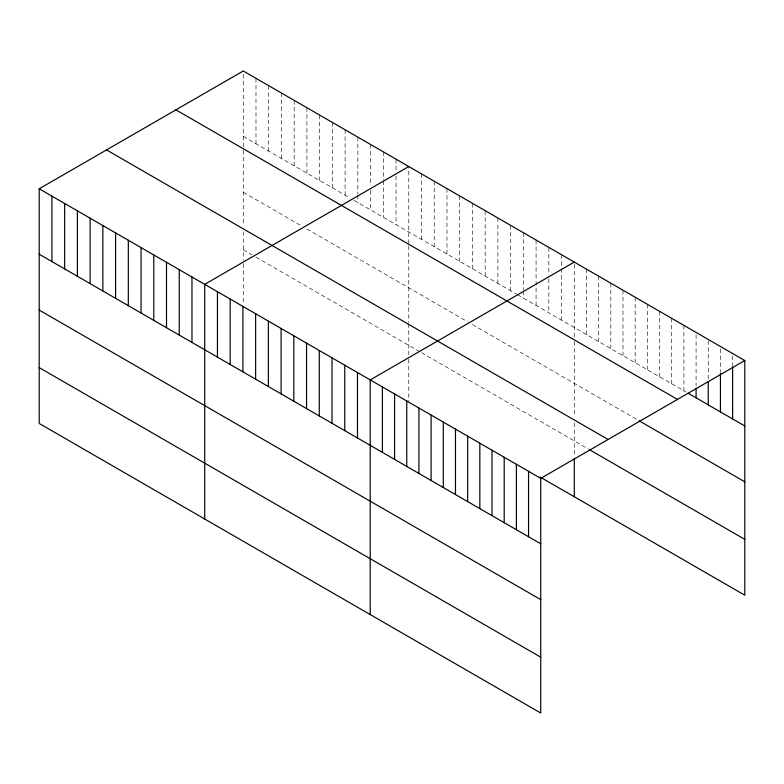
<?xml version="1.0" encoding="UTF-8"?>
<svg xmlns="http://www.w3.org/2000/svg" width="784" height="784" viewBox="0 0 784 784"><rect width="100%" height="100%" fill="white"/><g stroke="black" fill="none" stroke-linecap="round" stroke-linejoin="round"><path stroke-width="0.59" stroke-dasharray="3.92 2.94" d="M243.265 146.873L243.265 70.981M408.768 243.589L408.768 166.531M574.28 336.816L574.28 262.091M243.265 136.406L350.007 198.038M353.927 200.292L516.499 294.157M517.479 294.715L685.931 391.971M243.265 192.256L302.026 226.174M306.916 229.006L467.529 321.734M472.429 324.556L638.225 420.283M243.265 249.792L252.076 254.888M255.996 257.142L420.528 352.134M421.498 352.702L588.49 449.105M732.619 355.936L732.619 365.628M720.437 348.9L720.437 371.92M708.256 340.658L708.256 380.632M696.084 334.837L696.084 385.718M683.903 325.38L683.903 390.804M671.721 318.343L671.721 383.768M659.54 311.317L659.54 376.741M647.359 304.28L647.359 369.705M635.177 297.254L635.177 362.669M622.996 290.217L622.996 355.642M610.814 283.191L610.814 348.606M598.643 276.154L598.643 341.579M586.461 269.128L586.461 334.543M574.28 341.471L574.28 416.931M574.28 422.919L574.28 457.19M561.55 254.741L561.55 320.166M548.82 247.391L548.82 274.047M548.82 278.888L548.82 312.816M536.08 240.041L536.08 305.466M523.349 232.691L523.349 289.629M523.349 290.844L523.349 298.116M510.619 225.341L510.619 290.756M497.889 217.991L497.889 283.406M485.159 210.641L485.159 276.056M472.429 203.291L472.429 268.706M459.698 195.941L459.698 261.356M446.968 188.591L446.968 254.006M434.238 181.241L434.238 246.656M421.498 173.891L421.498 239.306M408.768 245.921L408.768 322.577M408.768 323.772L408.768 354.662M408.768 359.307L408.768 401.202M396.038 159.181L396.038 171.304M396.038 176.145L396.038 224.606M383.307 151.831L383.307 179.703M383.307 180.908L383.307 217.256M370.577 144.481L370.577 185.681M370.577 190.522L370.577 209.906M357.847 137.131L357.847 194.079M357.847 195.285L357.847 202.556M345.117 129.781L345.117 195.206M332.387 122.431L332.387 187.856M319.656 115.081L319.656 180.506M306.916 107.731L306.916 173.156M294.186 100.381L294.186 165.806M281.456 93.031L281.456 158.456M268.726 85.681L268.726 151.106M255.996 78.331L255.996 143.756M243.265 150.361L243.265 225.821M243.265 231.809L243.265 260.268M243.265 263.757L243.265 304.476"/><path stroke-width="1.18" d="M39.2 188.797L540.735 478.358L540.735 713.019L39.2 423.458L39.2 188.797L243.265 70.981L744.8 360.542L744.8 595.203L540 476.966M408.768 166.531L204.702 284.347L204.702 519.018M574.28 262.091L370.215 379.907L370.215 614.568M540.735 478.358L744.8 360.542M687.96 393.147L744.8 425.967M175.92 109.858L677.454 399.419M639.234 420.871L744.8 481.817M106.546 149.92L608.08 439.481M589.499 449.693L744.8 539.353M39.2 254.222L540.735 543.782M39.2 310.072L540.735 599.623M39.2 367.608L540.735 657.168M732.619 366.834L732.619 418.93M720.437 373.125L720.437 411.894M708.256 381.847L708.256 404.867M696.084 388.139L696.084 397.831M574.28 458.356L574.28 496.752M528.553 471.321L528.553 536.746M516.372 464.295L516.372 529.71M504.2 457.258L504.2 522.683M492.019 450.232L492.019 515.647M479.837 443.195L479.837 508.62M467.656 436.159L467.656 501.584M455.475 429.132L455.475 494.557M443.293 422.096L443.293 487.521M431.112 415.069L431.112 480.484M418.93 408.033L418.93 473.458M406.759 401.006L406.759 466.421M394.577 393.97L394.577 459.395M382.396 386.933L382.396 452.358M357.484 372.557L357.484 437.982M344.754 365.207L344.754 430.632M332.024 357.857L332.024 423.282M319.284 350.507L319.284 415.932M306.554 343.157L306.554 408.572M293.824 335.807L293.824 401.222M281.093 328.457L281.093 393.872M268.363 321.107L268.363 386.522M255.633 313.757L255.633 379.172M242.903 306.407L242.903 371.822M230.173 299.057L230.173 364.472M217.442 291.697L217.442 357.122M191.972 276.997L191.972 342.422M179.242 269.647L179.242 335.072M166.512 262.297L166.512 327.722M153.782 254.947L153.782 320.372M141.051 247.597L141.051 313.022M128.321 240.247L128.321 305.672M115.591 232.897L115.591 298.322M102.861 225.547L102.861 290.972M90.121 218.197L90.121 283.622M77.391 210.847L77.391 276.272M64.66 203.497L64.66 268.922M51.93 196.147L51.93 261.572"/></g></svg>
